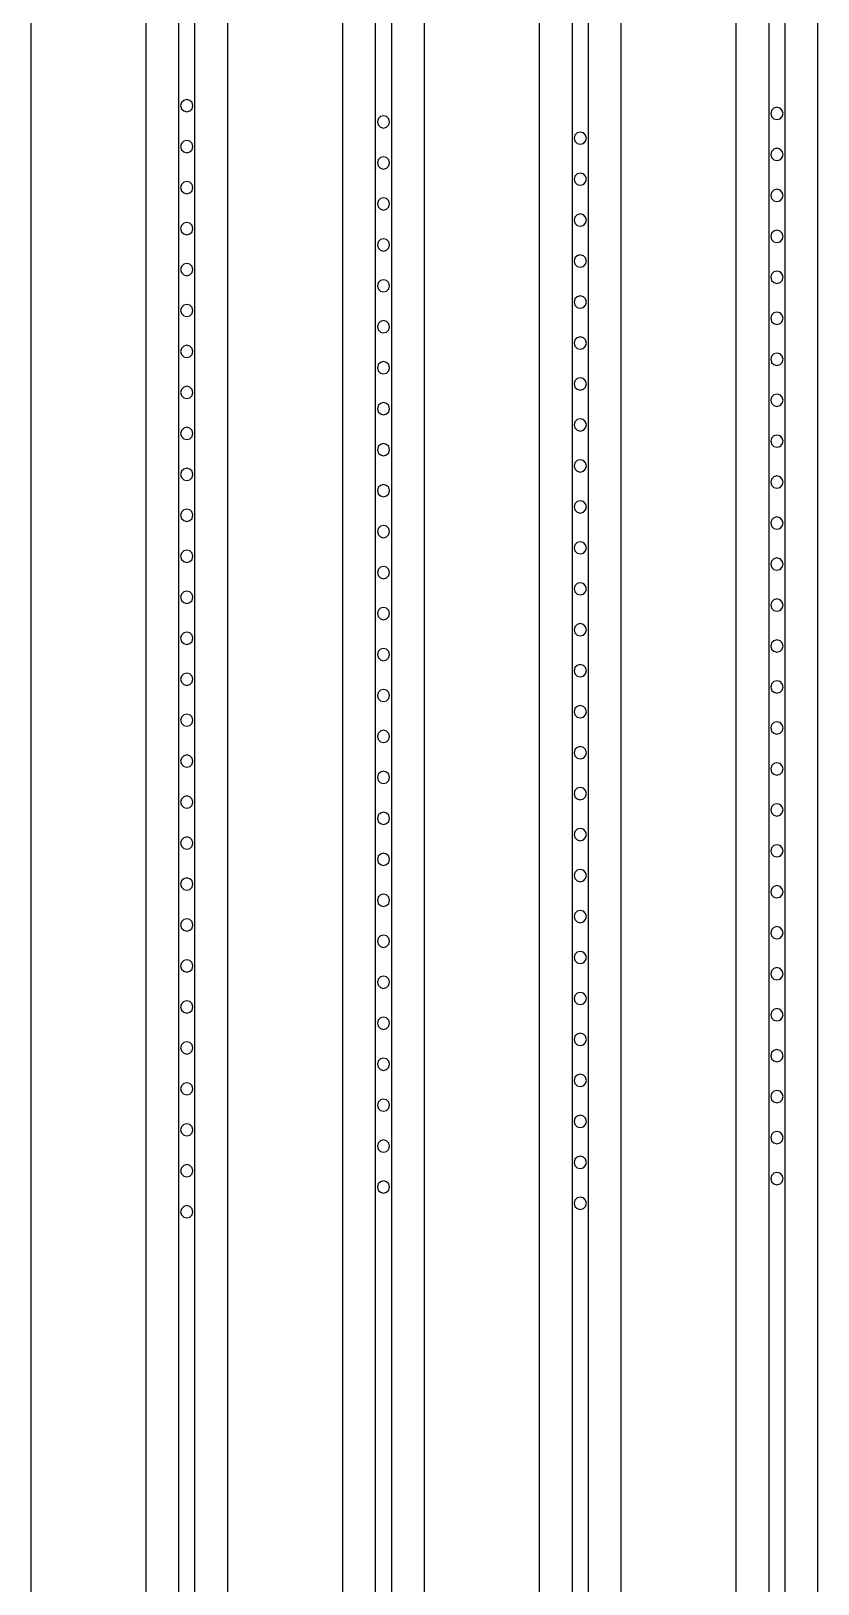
# Model space of a CAD drawing. Header units: metres. Extents: x -1805 to 1655, y -683 to 39617.
# Drawn here: x -216 to -120, y 1698.5 to 1888 of the extents above; entities that cross this region are included whole.
import ezdxf

# ---------------------------------------------------------------- set-up
doc = ezdxf.new("R2010")
doc.units = ezdxf.units.M
for name, color, linetype in [('Etching', 5, 'CONTINUOUS'), ('IONP', 7, 'CONTINUOUS'), ('Metal', 4, 'CONTINUOUS')]:
    doc.layers.add(name, color=color, linetype=linetype)

msp = doc.modelspace()

# ---------------------------------------------------------------- linework, layer by layer
at = {"layer": 'Etching'}
for points in [[(-216, 1033.52), (-216, 9134.24)], [(-202, 9134.24), (-202, 906.53)], [(-192, 906.53), (-192, 9134.24)], [(-178, 9134.24), (-178, 779.55)], [(-168, 779.55), (-168, 9134.24)], [(-154, 9134.24), (-154, 652.56)], [(-144, 652.56), (-144, 9134.24)], [(-130, 9134.24), (-130, 525.58)], [(-120, 525.58), (-120, 9134.24)]]:
    msp.add_lwpolyline(points, dxfattribs=at)
at = {"layer": 'IONP'}
for points in [[(-196.25, 1878.89), (-196.35, 1879.26), (-196.62, 1879.54), (-197, 1879.64), (-197.38, 1879.54), (-197.65, 1879.26), (-197.75, 1878.89), (-197.65, 1878.51), (-197.38, 1878.24), (-197, 1878.14), (-196.62, 1878.24), (-196.35, 1878.51), (-196.25, 1878.89)], [(-124.25, 1877.94), (-124.35, 1878.31), (-124.62, 1878.59), (-125, 1878.69), (-125.38, 1878.59), (-125.65, 1878.31), (-125.75, 1877.94), (-125.65, 1877.56), (-125.38, 1877.29), (-125, 1877.19), (-124.62, 1877.29), (-124.35, 1877.56), (-124.25, 1877.94)], [(-172.25, 1876.9), (-172.35, 1877.28), (-172.62, 1877.55), (-173, 1877.65), (-173.38, 1877.55), (-173.65, 1877.28), (-173.75, 1876.9), (-173.65, 1876.53), (-173.38, 1876.26), (-173, 1876.15), (-172.62, 1876.26), (-172.35, 1876.53), (-172.25, 1876.9)], [(-196.25, 1873.89), (-196.35, 1874.26), (-196.62, 1874.54), (-197, 1874.64), (-197.38, 1874.54), (-197.65, 1874.26), (-197.75, 1873.89), (-197.65, 1873.51), (-197.38, 1873.24), (-197, 1873.14), (-196.62, 1873.24), (-196.35, 1873.51), (-196.25, 1873.89)], [(-148.25, 1874.92), (-148.35, 1875.3), (-148.62, 1875.57), (-149, 1875.67), (-149.38, 1875.57), (-149.65, 1875.3), (-149.75, 1874.92), (-149.65, 1874.55), (-149.38, 1874.27), (-149, 1874.17), (-148.62, 1874.27), (-148.35, 1874.55), (-148.25, 1874.92)], [(-172.25, 1871.9), (-172.35, 1872.28), (-172.62, 1872.55), (-173, 1872.65), (-173.38, 1872.55), (-173.65, 1872.28), (-173.75, 1871.9), (-173.65, 1871.53), (-173.38, 1871.26), (-173, 1871.15), (-172.62, 1871.26), (-172.35, 1871.53), (-172.25, 1871.9)], [(-124.25, 1872.94), (-124.35, 1873.31), (-124.62, 1873.59), (-125, 1873.69), (-125.38, 1873.59), (-125.65, 1873.31), (-125.75, 1872.94), (-125.65, 1872.56), (-125.38, 1872.29), (-125, 1872.19), (-124.62, 1872.29), (-124.35, 1872.56), (-124.25, 1872.94)], [(-196.25, 1868.89), (-196.35, 1869.26), (-196.62, 1869.54), (-197, 1869.64), (-197.38, 1869.54), (-197.65, 1869.26), (-197.75, 1868.89), (-197.65, 1868.51), (-197.38, 1868.24), (-197, 1868.14), (-196.62, 1868.24), (-196.35, 1868.51), (-196.25, 1868.89)], [(-148.25, 1869.92), (-148.35, 1870.3), (-148.62, 1870.57), (-149, 1870.67), (-149.38, 1870.57), (-149.65, 1870.3), (-149.75, 1869.92), (-149.65, 1869.55), (-149.38, 1869.27), (-149, 1869.17), (-148.62, 1869.27), (-148.35, 1869.55), (-148.25, 1869.92)], [(-172.25, 1866.9), (-172.35, 1867.28), (-172.62, 1867.55), (-173, 1867.65), (-173.38, 1867.55), (-173.65, 1867.28), (-173.75, 1866.9), (-173.65, 1866.53), (-173.38, 1866.26), (-173, 1866.15), (-172.62, 1866.26), (-172.35, 1866.53), (-172.25, 1866.9)], [(-124.25, 1867.94), (-124.35, 1868.31), (-124.62, 1868.59), (-125, 1868.69), (-125.38, 1868.59), (-125.65, 1868.31), (-125.75, 1867.94), (-125.65, 1867.56), (-125.38, 1867.29), (-125, 1867.19), (-124.62, 1867.29), (-124.35, 1867.56), (-124.25, 1867.94)], [(-148.25, 1864.92), (-148.35, 1865.3), (-148.62, 1865.57), (-149, 1865.67), (-149.38, 1865.57), (-149.65, 1865.3), (-149.75, 1864.92), (-149.65, 1864.55), (-149.38, 1864.27), (-149, 1864.17), (-148.62, 1864.27), (-148.35, 1864.55), (-148.25, 1864.92)], [(-196.25, 1863.89), (-196.35, 1864.26), (-196.62, 1864.54), (-197, 1864.64), (-197.38, 1864.54), (-197.65, 1864.26), (-197.75, 1863.89), (-197.65, 1863.51), (-197.38, 1863.24), (-197, 1863.14), (-196.62, 1863.24), (-196.35, 1863.51), (-196.25, 1863.89)], [(-124.25, 1862.94), (-124.35, 1863.31), (-124.62, 1863.59), (-125, 1863.69), (-125.38, 1863.59), (-125.65, 1863.31), (-125.75, 1862.94), (-125.65, 1862.56), (-125.38, 1862.29), (-125, 1862.19), (-124.62, 1862.29), (-124.35, 1862.56), (-124.25, 1862.94)], [(-172.25, 1861.9), (-172.35, 1862.28), (-172.62, 1862.55), (-173, 1862.65), (-173.38, 1862.55), (-173.65, 1862.28), (-173.75, 1861.9), (-173.65, 1861.53), (-173.38, 1861.26), (-173, 1861.15), (-172.62, 1861.26), (-172.35, 1861.53), (-172.25, 1861.9)], [(-196.25, 1858.89), (-196.35, 1859.26), (-196.62, 1859.54), (-197, 1859.64), (-197.38, 1859.54), (-197.65, 1859.26), (-197.75, 1858.89), (-197.65, 1858.51), (-197.38, 1858.24), (-197, 1858.14), (-196.62, 1858.24), (-196.35, 1858.51), (-196.25, 1858.89)], [(-148.25, 1859.92), (-148.35, 1860.3), (-148.62, 1860.57), (-149, 1860.67), (-149.38, 1860.57), (-149.65, 1860.3), (-149.75, 1859.92), (-149.65, 1859.55), (-149.38, 1859.27), (-149, 1859.17), (-148.62, 1859.27), (-148.35, 1859.55), (-148.25, 1859.92)], [(-172.25, 1856.9), (-172.35, 1857.28), (-172.62, 1857.55), (-173, 1857.65), (-173.38, 1857.55), (-173.65, 1857.28), (-173.75, 1856.9), (-173.65, 1856.53), (-173.38, 1856.26), (-173, 1856.15), (-172.62, 1856.26), (-172.35, 1856.53), (-172.25, 1856.9)], [(-124.25, 1857.94), (-124.35, 1858.31), (-124.62, 1858.59), (-125, 1858.69), (-125.38, 1858.59), (-125.65, 1858.31), (-125.75, 1857.94), (-125.65, 1857.56), (-125.38, 1857.29), (-125, 1857.19), (-124.62, 1857.29), (-124.35, 1857.56), (-124.25, 1857.94)], [(-148.25, 1854.92), (-148.35, 1855.3), (-148.62, 1855.57), (-149, 1855.67), (-149.38, 1855.57), (-149.65, 1855.3), (-149.75, 1854.92), (-149.65, 1854.55), (-149.38, 1854.27), (-149, 1854.17), (-148.62, 1854.27), (-148.35, 1854.55), (-148.25, 1854.92)], [(-196.25, 1853.89), (-196.35, 1854.26), (-196.62, 1854.54), (-197, 1854.64), (-197.38, 1854.54), (-197.65, 1854.26), (-197.75, 1853.89), (-197.65, 1853.51), (-197.38, 1853.24), (-197, 1853.14), (-196.62, 1853.24), (-196.35, 1853.51), (-196.25, 1853.89)], [(-124.25, 1852.94), (-124.35, 1853.31), (-124.62, 1853.59), (-125, 1853.69), (-125.38, 1853.59), (-125.65, 1853.31), (-125.75, 1852.94), (-125.65, 1852.56), (-125.38, 1852.29), (-125, 1852.19), (-124.62, 1852.29), (-124.35, 1852.56), (-124.25, 1852.94)], [(-172.25, 1851.9), (-172.35, 1852.28), (-172.62, 1852.55), (-173, 1852.65), (-173.38, 1852.55), (-173.65, 1852.28), (-173.75, 1851.9), (-173.65, 1851.53), (-173.38, 1851.26), (-173, 1851.15), (-172.62, 1851.26), (-172.35, 1851.53), (-172.25, 1851.9)], [(-148.25, 1849.92), (-148.35, 1850.3), (-148.62, 1850.57), (-149, 1850.67), (-149.38, 1850.57), (-149.65, 1850.3), (-149.75, 1849.92), (-149.65, 1849.55), (-149.38, 1849.27), (-149, 1849.17), (-148.62, 1849.27), (-148.35, 1849.55), (-148.25, 1849.92)], [(-196.25, 1848.89), (-196.35, 1849.26), (-196.62, 1849.54), (-197, 1849.64), (-197.38, 1849.54), (-197.65, 1849.26), (-197.75, 1848.89), (-197.65, 1848.51), (-197.38, 1848.24), (-197, 1848.14), (-196.62, 1848.24), (-196.35, 1848.51), (-196.25, 1848.89)], [(-124.25, 1847.94), (-124.35, 1848.31), (-124.62, 1848.59), (-125, 1848.69), (-125.38, 1848.59), (-125.65, 1848.31), (-125.75, 1847.94), (-125.65, 1847.56), (-125.38, 1847.29), (-125, 1847.19), (-124.62, 1847.29), (-124.35, 1847.56), (-124.25, 1847.94)], [(-172.25, 1846.9), (-172.35, 1847.28), (-172.62, 1847.55), (-173, 1847.65), (-173.38, 1847.55), (-173.65, 1847.28), (-173.75, 1846.9), (-173.65, 1846.53), (-173.38, 1846.26), (-173, 1846.15), (-172.62, 1846.26), (-172.35, 1846.53), (-172.25, 1846.9)], [(-196.25, 1843.89), (-196.35, 1844.26), (-196.62, 1844.54), (-197, 1844.64), (-197.38, 1844.54), (-197.65, 1844.26), (-197.75, 1843.89), (-197.65, 1843.51), (-197.38, 1843.24), (-197, 1843.14), (-196.62, 1843.24), (-196.35, 1843.51), (-196.25, 1843.89)], [(-148.25, 1844.92), (-148.35, 1845.3), (-148.62, 1845.57), (-149, 1845.67), (-149.38, 1845.57), (-149.65, 1845.3), (-149.75, 1844.92), (-149.65, 1844.55), (-149.38, 1844.27), (-149, 1844.17), (-148.62, 1844.27), (-148.35, 1844.55), (-148.25, 1844.92)], [(-172.25, 1841.9), (-172.35, 1842.28), (-172.62, 1842.55), (-173, 1842.65), (-173.38, 1842.55), (-173.65, 1842.28), (-173.75, 1841.9), (-173.65, 1841.53), (-173.38, 1841.26), (-173, 1841.15), (-172.62, 1841.26), (-172.35, 1841.53), (-172.25, 1841.9)], [(-124.25, 1842.94), (-124.35, 1843.31), (-124.62, 1843.59), (-125, 1843.69), (-125.38, 1843.59), (-125.65, 1843.31), (-125.75, 1842.94), (-125.65, 1842.56), (-125.38, 1842.29), (-125, 1842.19), (-124.62, 1842.29), (-124.35, 1842.56), (-124.25, 1842.94)], [(-148.25, 1839.92), (-148.35, 1840.3), (-148.62, 1840.57), (-149, 1840.67), (-149.38, 1840.57), (-149.65, 1840.3), (-149.75, 1839.92), (-149.65, 1839.55), (-149.38, 1839.27), (-149, 1839.17), (-148.62, 1839.27), (-148.35, 1839.55), (-148.25, 1839.92)], [(-196.25, 1838.89), (-196.35, 1839.26), (-196.62, 1839.54), (-197, 1839.64), (-197.38, 1839.54), (-197.65, 1839.26), (-197.75, 1838.89), (-197.65, 1838.51), (-197.38, 1838.24), (-197, 1838.14), (-196.62, 1838.24), (-196.35, 1838.51), (-196.25, 1838.89)], [(-124.25, 1837.94), (-124.35, 1838.31), (-124.62, 1838.59), (-125, 1838.69), (-125.38, 1838.59), (-125.65, 1838.31), (-125.75, 1837.94), (-125.65, 1837.56), (-125.38, 1837.29), (-125, 1837.19), (-124.62, 1837.29), (-124.35, 1837.56), (-124.25, 1837.94)], [(-172.25, 1836.9), (-172.35, 1837.28), (-172.62, 1837.55), (-173, 1837.65), (-173.38, 1837.55), (-173.65, 1837.28), (-173.75, 1836.9), (-173.65, 1836.53), (-173.38, 1836.26), (-173, 1836.15), (-172.62, 1836.26), (-172.35, 1836.53), (-172.25, 1836.9)], [(-148.25, 1834.92), (-148.35, 1835.3), (-148.62, 1835.57), (-149, 1835.67), (-149.38, 1835.57), (-149.65, 1835.3), (-149.75, 1834.92), (-149.65, 1834.55), (-149.38, 1834.27), (-149, 1834.17), (-148.62, 1834.27), (-148.35, 1834.55), (-148.25, 1834.92)], [(-196.25, 1833.89), (-196.35, 1834.26), (-196.62, 1834.54), (-197, 1834.64), (-197.38, 1834.54), (-197.65, 1834.26), (-197.75, 1833.89), (-197.65, 1833.51), (-197.38, 1833.24), (-197, 1833.14), (-196.62, 1833.24), (-196.35, 1833.51), (-196.25, 1833.89)], [(-124.25, 1832.94), (-124.35, 1833.31), (-124.62, 1833.59), (-125, 1833.69), (-125.38, 1833.59), (-125.65, 1833.31), (-125.75, 1832.94), (-125.65, 1832.56), (-125.38, 1832.29), (-125, 1832.19), (-124.62, 1832.29), (-124.35, 1832.56), (-124.25, 1832.94)], [(-172.25, 1831.9), (-172.35, 1832.28), (-172.62, 1832.55), (-173, 1832.65), (-173.38, 1832.55), (-173.65, 1832.28), (-173.75, 1831.9), (-173.65, 1831.53), (-173.38, 1831.26), (-173, 1831.15), (-172.62, 1831.26), (-172.35, 1831.53), (-172.25, 1831.9)], [(-196.25, 1828.89), (-196.35, 1829.26), (-196.62, 1829.54), (-197, 1829.64), (-197.38, 1829.54), (-197.65, 1829.26), (-197.75, 1828.89), (-197.65, 1828.51), (-197.38, 1828.24), (-197, 1828.14), (-196.62, 1828.24), (-196.35, 1828.51), (-196.25, 1828.89)], [(-148.25, 1829.92), (-148.35, 1830.3), (-148.62, 1830.57), (-149, 1830.67), (-149.38, 1830.57), (-149.65, 1830.3), (-149.75, 1829.92), (-149.65, 1829.55), (-149.38, 1829.27), (-149, 1829.17), (-148.62, 1829.27), (-148.35, 1829.55), (-148.25, 1829.92)], [(-172.25, 1826.9), (-172.35, 1827.28), (-172.62, 1827.55), (-173, 1827.65), (-173.38, 1827.55), (-173.65, 1827.28), (-173.75, 1826.9), (-173.65, 1826.53), (-173.38, 1826.26), (-173, 1826.15), (-172.62, 1826.26), (-172.35, 1826.53), (-172.25, 1826.9)], [(-124.25, 1827.94), (-124.35, 1828.31), (-124.62, 1828.59), (-125, 1828.69), (-125.38, 1828.59), (-125.65, 1828.31), (-125.75, 1827.94), (-125.65, 1827.56), (-125.38, 1827.29), (-125, 1827.19), (-124.62, 1827.29), (-124.35, 1827.56), (-124.25, 1827.94)], [(-148.25, 1824.92), (-148.35, 1825.3), (-148.62, 1825.57), (-149, 1825.67), (-149.38, 1825.57), (-149.65, 1825.3), (-149.75, 1824.92), (-149.65, 1824.55), (-149.38, 1824.27), (-149, 1824.17), (-148.62, 1824.27), (-148.35, 1824.55), (-148.25, 1824.92)], [(-196.25, 1823.89), (-196.35, 1824.26), (-196.62, 1824.54), (-197, 1824.64), (-197.38, 1824.54), (-197.65, 1824.26), (-197.75, 1823.89), (-197.65, 1823.51), (-197.38, 1823.24), (-197, 1823.14), (-196.62, 1823.24), (-196.35, 1823.51), (-196.25, 1823.89)], [(-124.25, 1822.94), (-124.35, 1823.31), (-124.62, 1823.59), (-125, 1823.69), (-125.38, 1823.59), (-125.65, 1823.31), (-125.75, 1822.94), (-125.65, 1822.56), (-125.38, 1822.29), (-125, 1822.19), (-124.62, 1822.29), (-124.35, 1822.56), (-124.25, 1822.94)], [(-172.25, 1821.9), (-172.35, 1822.28), (-172.62, 1822.55), (-173, 1822.65), (-173.38, 1822.55), (-173.65, 1822.28), (-173.75, 1821.9), (-173.65, 1821.53), (-173.38, 1821.26), (-173, 1821.15), (-172.62, 1821.26), (-172.35, 1821.53), (-172.25, 1821.9)], [(-196.25, 1818.89), (-196.35, 1819.26), (-196.62, 1819.54), (-197, 1819.64), (-197.38, 1819.54), (-197.65, 1819.26), (-197.75, 1818.89), (-197.65, 1818.51), (-197.38, 1818.24), (-197, 1818.14), (-196.62, 1818.24), (-196.35, 1818.51), (-196.25, 1818.89)], [(-148.25, 1819.92), (-148.35, 1820.3), (-148.62, 1820.57), (-149, 1820.67), (-149.38, 1820.57), (-149.65, 1820.3), (-149.75, 1819.92), (-149.65, 1819.55), (-149.38, 1819.27), (-149, 1819.17), (-148.62, 1819.27), (-148.35, 1819.55), (-148.25, 1819.92)], [(-172.25, 1816.9), (-172.35, 1817.28), (-172.62, 1817.55), (-173, 1817.65), (-173.38, 1817.55), (-173.65, 1817.28), (-173.75, 1816.9), (-173.65, 1816.53), (-173.38, 1816.26), (-173, 1816.15), (-172.62, 1816.26), (-172.35, 1816.53), (-172.25, 1816.9)], [(-124.25, 1817.94), (-124.35, 1818.31), (-124.62, 1818.59), (-125, 1818.69), (-125.38, 1818.59), (-125.65, 1818.31), (-125.75, 1817.94), (-125.65, 1817.56), (-125.38, 1817.29), (-125, 1817.19), (-124.62, 1817.29), (-124.35, 1817.56), (-124.25, 1817.94)], [(-196.25, 1813.89), (-196.35, 1814.26), (-196.62, 1814.54), (-197, 1814.64), (-197.38, 1814.54), (-197.65, 1814.26), (-197.75, 1813.89), (-197.65, 1813.51), (-197.38, 1813.24), (-197, 1813.14), (-196.62, 1813.24), (-196.35, 1813.51), (-196.25, 1813.89)], [(-148.25, 1814.92), (-148.35, 1815.3), (-148.62, 1815.57), (-149, 1815.67), (-149.38, 1815.57), (-149.65, 1815.3), (-149.75, 1814.92), (-149.65, 1814.55), (-149.38, 1814.27), (-149, 1814.17), (-148.62, 1814.27), (-148.35, 1814.55), (-148.25, 1814.92)], [(-172.25, 1811.9), (-172.35, 1812.28), (-172.62, 1812.55), (-173, 1812.65), (-173.38, 1812.55), (-173.65, 1812.28), (-173.75, 1811.9), (-173.65, 1811.53), (-173.38, 1811.26), (-173, 1811.15), (-172.62, 1811.26), (-172.35, 1811.53), (-172.25, 1811.9)], [(-124.25, 1812.94), (-124.35, 1813.31), (-124.62, 1813.59), (-125, 1813.69), (-125.38, 1813.59), (-125.65, 1813.31), (-125.75, 1812.94), (-125.65, 1812.56), (-125.38, 1812.29), (-125, 1812.19), (-124.62, 1812.29), (-124.35, 1812.56), (-124.25, 1812.94)], [(-148.25, 1809.92), (-148.35, 1810.3), (-148.62, 1810.57), (-149, 1810.67), (-149.38, 1810.57), (-149.65, 1810.3), (-149.75, 1809.92), (-149.65, 1809.55), (-149.38, 1809.27), (-149, 1809.17), (-148.62, 1809.27), (-148.35, 1809.55), (-148.25, 1809.92)], [(-196.25, 1808.89), (-196.35, 1809.26), (-196.62, 1809.54), (-197, 1809.64), (-197.38, 1809.54), (-197.65, 1809.26), (-197.75, 1808.89), (-197.65, 1808.51), (-197.38, 1808.24), (-197, 1808.14), (-196.62, 1808.24), (-196.35, 1808.51), (-196.25, 1808.89)], [(-124.25, 1807.94), (-124.35, 1808.31), (-124.62, 1808.59), (-125, 1808.69), (-125.38, 1808.59), (-125.65, 1808.31), (-125.75, 1807.94), (-125.65, 1807.56), (-125.38, 1807.29), (-125, 1807.19), (-124.62, 1807.29), (-124.35, 1807.56), (-124.25, 1807.94)], [(-172.25, 1806.9), (-172.35, 1807.28), (-172.62, 1807.55), (-173, 1807.65), (-173.38, 1807.55), (-173.65, 1807.28), (-173.75, 1806.9), (-173.65, 1806.53), (-173.38, 1806.26), (-173, 1806.15), (-172.62, 1806.26), (-172.35, 1806.53), (-172.25, 1806.9)], [(-196.25, 1803.89), (-196.35, 1804.26), (-196.62, 1804.54), (-197, 1804.64), (-197.38, 1804.54), (-197.65, 1804.26), (-197.75, 1803.89), (-197.65, 1803.51), (-197.38, 1803.24), (-197, 1803.14), (-196.62, 1803.24), (-196.35, 1803.51), (-196.25, 1803.89)], [(-148.25, 1804.92), (-148.35, 1805.3), (-148.62, 1805.57), (-149, 1805.67), (-149.38, 1805.57), (-149.65, 1805.3), (-149.75, 1804.92), (-149.65, 1804.55), (-149.38, 1804.27), (-149, 1804.17), (-148.62, 1804.27), (-148.35, 1804.55), (-148.25, 1804.92)], [(-172.25, 1801.9), (-172.35, 1802.28), (-172.62, 1802.55), (-173, 1802.65), (-173.38, 1802.55), (-173.65, 1802.28), (-173.75, 1801.9), (-173.65, 1801.53), (-173.38, 1801.26), (-173, 1801.15), (-172.62, 1801.26), (-172.35, 1801.53), (-172.25, 1801.9)], [(-124.25, 1802.94), (-124.35, 1803.31), (-124.62, 1803.59), (-125, 1803.69), (-125.38, 1803.59), (-125.65, 1803.31), (-125.75, 1802.94), (-125.65, 1802.56), (-125.38, 1802.29), (-125, 1802.19), (-124.62, 1802.29), (-124.35, 1802.56), (-124.25, 1802.94)], [(-148.25, 1799.92), (-148.35, 1800.3), (-148.62, 1800.57), (-149, 1800.67), (-149.38, 1800.57), (-149.65, 1800.3), (-149.75, 1799.92), (-149.65, 1799.55), (-149.38, 1799.27), (-149, 1799.17), (-148.62, 1799.27), (-148.35, 1799.55), (-148.25, 1799.92)], [(-196.25, 1798.89), (-196.35, 1799.26), (-196.62, 1799.54), (-197, 1799.64), (-197.38, 1799.54), (-197.65, 1799.26), (-197.75, 1798.89), (-197.65, 1798.51), (-197.38, 1798.24), (-197, 1798.14), (-196.62, 1798.24), (-196.35, 1798.51), (-196.25, 1798.89)], [(-124.25, 1797.94), (-124.35, 1798.31), (-124.62, 1798.59), (-125, 1798.69), (-125.38, 1798.59), (-125.65, 1798.31), (-125.75, 1797.94), (-125.65, 1797.56), (-125.38, 1797.29), (-125, 1797.19), (-124.62, 1797.29), (-124.35, 1797.56), (-124.25, 1797.94)], [(-172.25, 1796.9), (-172.35, 1797.28), (-172.62, 1797.55), (-173, 1797.65), (-173.38, 1797.55), (-173.65, 1797.28), (-173.75, 1796.9), (-173.65, 1796.53), (-173.38, 1796.26), (-173, 1796.15), (-172.62, 1796.26), (-172.35, 1796.53), (-172.25, 1796.9)], [(-148.25, 1794.92), (-148.35, 1795.3), (-148.62, 1795.57), (-149, 1795.67), (-149.38, 1795.57), (-149.65, 1795.3), (-149.75, 1794.92), (-149.65, 1794.55), (-149.38, 1794.27), (-149, 1794.17), (-148.62, 1794.27), (-148.35, 1794.55), (-148.25, 1794.92)], [(-196.25, 1793.89), (-196.35, 1794.26), (-196.62, 1794.54), (-197, 1794.64), (-197.38, 1794.54), (-197.65, 1794.26), (-197.75, 1793.89), (-197.65, 1793.51), (-197.38, 1793.24), (-197, 1793.14), (-196.62, 1793.24), (-196.35, 1793.51), (-196.25, 1793.89)], [(-124.25, 1792.94), (-124.35, 1793.31), (-124.62, 1793.59), (-125, 1793.69), (-125.38, 1793.59), (-125.65, 1793.31), (-125.75, 1792.94), (-125.65, 1792.56), (-125.38, 1792.29), (-125, 1792.19), (-124.62, 1792.29), (-124.35, 1792.56), (-124.25, 1792.94)], [(-172.25, 1791.9), (-172.35, 1792.28), (-172.62, 1792.55), (-173, 1792.65), (-173.38, 1792.55), (-173.65, 1792.28), (-173.75, 1791.9), (-173.65, 1791.53), (-173.38, 1791.26), (-173, 1791.15), (-172.62, 1791.26), (-172.35, 1791.53), (-172.25, 1791.9)], [(-196.25, 1788.89), (-196.35, 1789.26), (-196.62, 1789.54), (-197, 1789.64), (-197.38, 1789.54), (-197.65, 1789.26), (-197.75, 1788.89), (-197.65, 1788.51), (-197.38, 1788.24), (-197, 1788.14), (-196.62, 1788.24), (-196.35, 1788.51), (-196.25, 1788.89)], [(-148.25, 1789.92), (-148.35, 1790.3), (-148.62, 1790.57), (-149, 1790.67), (-149.38, 1790.57), (-149.65, 1790.3), (-149.75, 1789.92), (-149.65, 1789.55), (-149.38, 1789.27), (-149, 1789.17), (-148.62, 1789.27), (-148.35, 1789.55), (-148.25, 1789.92)], [(-172.25, 1786.9), (-172.35, 1787.28), (-172.62, 1787.55), (-173, 1787.65), (-173.38, 1787.55), (-173.65, 1787.28), (-173.75, 1786.9), (-173.65, 1786.53), (-173.38, 1786.26), (-173, 1786.15), (-172.62, 1786.26), (-172.35, 1786.53), (-172.25, 1786.9)], [(-124.25, 1787.94), (-124.35, 1788.31), (-124.62, 1788.59), (-125, 1788.69), (-125.38, 1788.59), (-125.65, 1788.31), (-125.75, 1787.94), (-125.65, 1787.56), (-125.38, 1787.29), (-125, 1787.19), (-124.62, 1787.29), (-124.35, 1787.56), (-124.25, 1787.94)], [(-148.25, 1784.92), (-148.35, 1785.3), (-148.62, 1785.57), (-149, 1785.67), (-149.38, 1785.57), (-149.65, 1785.3), (-149.75, 1784.92), (-149.65, 1784.55), (-149.38, 1784.27), (-149, 1784.17), (-148.62, 1784.27), (-148.35, 1784.55), (-148.25, 1784.92)], [(-196.25, 1783.89), (-196.35, 1784.26), (-196.62, 1784.54), (-197, 1784.64), (-197.38, 1784.54), (-197.65, 1784.26), (-197.75, 1783.89), (-197.65, 1783.51), (-197.38, 1783.24), (-197, 1783.14), (-196.62, 1783.24), (-196.35, 1783.51), (-196.25, 1783.89)], [(-124.25, 1782.94), (-124.35, 1783.31), (-124.62, 1783.59), (-125, 1783.69), (-125.38, 1783.59), (-125.65, 1783.31), (-125.75, 1782.94), (-125.65, 1782.56), (-125.38, 1782.29), (-125, 1782.19), (-124.62, 1782.29), (-124.35, 1782.56), (-124.25, 1782.94)], [(-172.25, 1781.9), (-172.35, 1782.28), (-172.62, 1782.55), (-173, 1782.65), (-173.38, 1782.55), (-173.65, 1782.28), (-173.75, 1781.9), (-173.65, 1781.53), (-173.38, 1781.26), (-173, 1781.15), (-172.62, 1781.26), (-172.35, 1781.53), (-172.25, 1781.9)], [(-148.25, 1779.92), (-148.35, 1780.3), (-148.62, 1780.57), (-149, 1780.67), (-149.38, 1780.57), (-149.65, 1780.3), (-149.75, 1779.92), (-149.65, 1779.55), (-149.38, 1779.27), (-149, 1779.17), (-148.62, 1779.27), (-148.35, 1779.55), (-148.25, 1779.92)], [(-196.25, 1778.89), (-196.35, 1779.26), (-196.62, 1779.54), (-197, 1779.64), (-197.38, 1779.54), (-197.65, 1779.26), (-197.75, 1778.89), (-197.65, 1778.51), (-197.38, 1778.24), (-197, 1778.14), (-196.62, 1778.24), (-196.35, 1778.51), (-196.25, 1778.89)], [(-124.25, 1777.94), (-124.35, 1778.31), (-124.62, 1778.59), (-125, 1778.69), (-125.38, 1778.59), (-125.65, 1778.31), (-125.75, 1777.94), (-125.65, 1777.56), (-125.38, 1777.29), (-125, 1777.19), (-124.62, 1777.29), (-124.35, 1777.56), (-124.25, 1777.94)], [(-172.25, 1776.9), (-172.35, 1777.28), (-172.62, 1777.55), (-173, 1777.65), (-173.38, 1777.55), (-173.65, 1777.28), (-173.75, 1776.9), (-173.65, 1776.53), (-173.38, 1776.26), (-173, 1776.15), (-172.62, 1776.26), (-172.35, 1776.53), (-172.25, 1776.9)], [(-196.25, 1773.89), (-196.35, 1774.26), (-196.62, 1774.54), (-197, 1774.64), (-197.38, 1774.54), (-197.65, 1774.26), (-197.75, 1773.89), (-197.65, 1773.51), (-197.38, 1773.24), (-197, 1773.14), (-196.62, 1773.24), (-196.35, 1773.51), (-196.25, 1773.89)], [(-148.25, 1774.92), (-148.35, 1775.3), (-148.62, 1775.57), (-149, 1775.67), (-149.38, 1775.57), (-149.65, 1775.3), (-149.75, 1774.92), (-149.65, 1774.55), (-149.38, 1774.27), (-149, 1774.17), (-148.62, 1774.27), (-148.35, 1774.55), (-148.25, 1774.92)], [(-172.25, 1771.9), (-172.35, 1772.28), (-172.62, 1772.55), (-173, 1772.65), (-173.38, 1772.55), (-173.65, 1772.28), (-173.75, 1771.9), (-173.65, 1771.53), (-173.38, 1771.26), (-173, 1771.15), (-172.62, 1771.26), (-172.35, 1771.53), (-172.25, 1771.9)], [(-124.25, 1772.94), (-124.35, 1773.31), (-124.62, 1773.59), (-125, 1773.69), (-125.38, 1773.59), (-125.65, 1773.31), (-125.75, 1772.94), (-125.65, 1772.56), (-125.38, 1772.29), (-125, 1772.19), (-124.62, 1772.29), (-124.35, 1772.56), (-124.25, 1772.94)], [(-148.25, 1769.92), (-148.35, 1770.3), (-148.62, 1770.57), (-149, 1770.67), (-149.38, 1770.57), (-149.65, 1770.3), (-149.75, 1769.92), (-149.65, 1769.55), (-149.38, 1769.27), (-149, 1769.17), (-148.62, 1769.27), (-148.35, 1769.55), (-148.25, 1769.92)], [(-196.25, 1768.89), (-196.35, 1769.26), (-196.62, 1769.54), (-197, 1769.64), (-197.38, 1769.54), (-197.65, 1769.26), (-197.75, 1768.89), (-197.65, 1768.51), (-197.38, 1768.24), (-197, 1768.14), (-196.62, 1768.24), (-196.35, 1768.51), (-196.25, 1768.89)], [(-124.25, 1767.94), (-124.35, 1768.31), (-124.62, 1768.59), (-125, 1768.69), (-125.38, 1768.59), (-125.65, 1768.31), (-125.75, 1767.94), (-125.65, 1767.56), (-125.38, 1767.29), (-125, 1767.19), (-124.62, 1767.29), (-124.35, 1767.56), (-124.25, 1767.94)], [(-172.25, 1766.9), (-172.35, 1767.28), (-172.62, 1767.55), (-173, 1767.65), (-173.38, 1767.55), (-173.65, 1767.28), (-173.75, 1766.9), (-173.65, 1766.53), (-173.38, 1766.26), (-173, 1766.15), (-172.62, 1766.26), (-172.35, 1766.53), (-172.25, 1766.9)], [(-196.25, 1763.89), (-196.35, 1764.26), (-196.62, 1764.54), (-197, 1764.64), (-197.38, 1764.54), (-197.65, 1764.26), (-197.75, 1763.89), (-197.65, 1763.51), (-197.38, 1763.24), (-197, 1763.14), (-196.62, 1763.24), (-196.35, 1763.51), (-196.25, 1763.89)], [(-148.25, 1764.92), (-148.35, 1765.3), (-148.62, 1765.57), (-149, 1765.67), (-149.38, 1765.57), (-149.65, 1765.3), (-149.75, 1764.92), (-149.65, 1764.55), (-149.38, 1764.27), (-149, 1764.17), (-148.62, 1764.27), (-148.35, 1764.55), (-148.25, 1764.92)], [(-172.25, 1761.9), (-172.35, 1762.28), (-172.62, 1762.55), (-173, 1762.65), (-173.38, 1762.55), (-173.65, 1762.28), (-173.75, 1761.9), (-173.65, 1761.53), (-173.38, 1761.26), (-173, 1761.15), (-172.62, 1761.26), (-172.35, 1761.53), (-172.25, 1761.9)], [(-124.25, 1762.94), (-124.35, 1763.31), (-124.62, 1763.59), (-125, 1763.69), (-125.38, 1763.59), (-125.65, 1763.31), (-125.75, 1762.94), (-125.65, 1762.56), (-125.38, 1762.29), (-125, 1762.19), (-124.62, 1762.29), (-124.35, 1762.56), (-124.25, 1762.94)], [(-196.25, 1758.89), (-196.35, 1759.26), (-196.62, 1759.54), (-197, 1759.64), (-197.38, 1759.54), (-197.65, 1759.26), (-197.75, 1758.89), (-197.65, 1758.51), (-197.38, 1758.24), (-197, 1758.14), (-196.62, 1758.24), (-196.35, 1758.51), (-196.25, 1758.89)], [(-148.25, 1759.92), (-148.35, 1760.3), (-148.62, 1760.57), (-149, 1760.67), (-149.38, 1760.57), (-149.65, 1760.3), (-149.75, 1759.92), (-149.65, 1759.55), (-149.38, 1759.27), (-149, 1759.17), (-148.62, 1759.27), (-148.35, 1759.55), (-148.25, 1759.92)], [(-172.25, 1756.9), (-172.35, 1757.28), (-172.62, 1757.55), (-173, 1757.65), (-173.38, 1757.55), (-173.65, 1757.28), (-173.75, 1756.9), (-173.65, 1756.53), (-173.38, 1756.26), (-173, 1756.15), (-172.62, 1756.26), (-172.35, 1756.53), (-172.25, 1756.9)], [(-124.25, 1757.94), (-124.35, 1758.31), (-124.62, 1758.59), (-125, 1758.69), (-125.38, 1758.59), (-125.65, 1758.31), (-125.75, 1757.94), (-125.65, 1757.56), (-125.38, 1757.29), (-125, 1757.19), (-124.62, 1757.29), (-124.35, 1757.56), (-124.25, 1757.94)], [(-148.25, 1754.92), (-148.35, 1755.3), (-148.62, 1755.57), (-149, 1755.67), (-149.38, 1755.57), (-149.65, 1755.3), (-149.75, 1754.92), (-149.65, 1754.55), (-149.38, 1754.27), (-149, 1754.17), (-148.62, 1754.27), (-148.35, 1754.55), (-148.25, 1754.92)], [(-196.25, 1753.89), (-196.35, 1754.26), (-196.62, 1754.54), (-197, 1754.64), (-197.38, 1754.54), (-197.65, 1754.26), (-197.75, 1753.89), (-197.65, 1753.51), (-197.38, 1753.24), (-197, 1753.14), (-196.62, 1753.24), (-196.35, 1753.51), (-196.25, 1753.89)], [(-124.25, 1752.94), (-124.35, 1753.31), (-124.62, 1753.59), (-125, 1753.69), (-125.38, 1753.59), (-125.65, 1753.31), (-125.75, 1752.94), (-125.65, 1752.56), (-125.38, 1752.29), (-125, 1752.19), (-124.62, 1752.29), (-124.35, 1752.56), (-124.25, 1752.94)], [(-172.25, 1751.9), (-172.35, 1752.28), (-172.62, 1752.55), (-173, 1752.65), (-173.38, 1752.55), (-173.65, 1752.28), (-173.75, 1751.9), (-173.65, 1751.53), (-173.38, 1751.26), (-173, 1751.15), (-172.62, 1751.26), (-172.35, 1751.53), (-172.25, 1751.9)], [(-196.25, 1748.89), (-196.35, 1749.26), (-196.62, 1749.54), (-197, 1749.64), (-197.38, 1749.54), (-197.65, 1749.26), (-197.75, 1748.89), (-197.65, 1748.51), (-197.38, 1748.24), (-197, 1748.14), (-196.62, 1748.24), (-196.35, 1748.51), (-196.25, 1748.89)], [(-148.25, 1749.92), (-148.35, 1750.3), (-148.62, 1750.57), (-149, 1750.67), (-149.38, 1750.57), (-149.65, 1750.3), (-149.75, 1749.92), (-149.65, 1749.55), (-149.38, 1749.27), (-149, 1749.17), (-148.62, 1749.27), (-148.35, 1749.55), (-148.25, 1749.92)], [(-172.25, 1746.9), (-172.35, 1747.28), (-172.62, 1747.55), (-173, 1747.65), (-173.38, 1747.55), (-173.65, 1747.28), (-173.75, 1746.9), (-173.65, 1746.53), (-173.38, 1746.26), (-173, 1746.15), (-172.62, 1746.26), (-172.35, 1746.53), (-172.25, 1746.9)], [(-124.25, 1747.94), (-124.35, 1748.31), (-124.62, 1748.59), (-125, 1748.69), (-125.38, 1748.59), (-125.65, 1748.31), (-125.75, 1747.94), (-125.65, 1747.56), (-125.38, 1747.29), (-125, 1747.19), (-124.62, 1747.29), (-124.35, 1747.56), (-124.25, 1747.94)], [(-148.25, 1744.92), (-148.35, 1745.3), (-148.62, 1745.57), (-149, 1745.67), (-149.38, 1745.57), (-149.65, 1745.3), (-149.75, 1744.92), (-149.65, 1744.55), (-149.38, 1744.27), (-149, 1744.17), (-148.62, 1744.27), (-148.35, 1744.55), (-148.25, 1744.92)], [(-196.25, 1743.89), (-196.35, 1744.26), (-196.62, 1744.54), (-197, 1744.64), (-197.38, 1744.54), (-197.65, 1744.26), (-197.75, 1743.89), (-197.65, 1743.51), (-197.38, 1743.24), (-197, 1743.14), (-196.62, 1743.24), (-196.35, 1743.51), (-196.25, 1743.89)]]:
    msp.add_lwpolyline(points, close=True, dxfattribs=at)
at = {"layer": 'Metal'}
for points in [[(-198, 9436.51), (-198, 902.72)], [(-196, 902.72), (-196, 9436.51)], [(-174, 9436.51), (-174, 775.73)], [(-172, 775.73), (-172, 9436.51)], [(-150, 9436.51), (-150, 648.75)], [(-148, 648.75), (-148, 9436.51)], [(-126, 9436.51), (-126, 521.77)], [(-124, 521.77), (-124, 9436.51)]]:
    msp.add_lwpolyline(points, dxfattribs=at)

doc.saveas('drawing.dxf')
